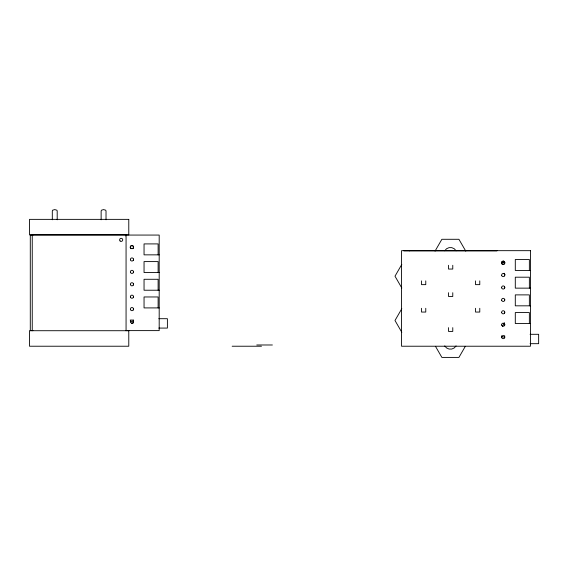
<?xml version="1.0" encoding="UTF-8"?>
<svg xmlns="http://www.w3.org/2000/svg" width="567" height="567" viewBox="0 0 567 567"><rect width="100%" height="100%" fill="white"/><g stroke="black" fill="none" stroke-linecap="round" stroke-linejoin="round"><path stroke-width="0.85" d="M133.514 259.388L133.458 259.062M133.507 271.877L133.458 271.473M133.507 284.287L133.458 283.883M133.507 296.697L133.458 296.293M133.507 309.107L133.458 308.703M133.507 321.517L133.458 321.113M504.758 275.073L504.708 274.669M504.758 287.483L504.708 287.079M504.758 299.893L504.708 299.489M504.758 312.304L504.708 311.9M504.758 324.714L504.708 324.31M504.758 337.124L504.708 336.72M130.261 247.311L130.318 246.886M501.512 262.918L501.568 262.493M133.295 247.836L133.458 247.46M133.295 260.246L133.458 259.87M133.295 272.656L133.458 272.28M133.295 285.066L133.458 284.691M133.295 297.477L133.458 297.101M133.295 309.887L133.458 309.511M133.295 322.297L133.458 321.921M504.545 263.442L504.701 263.067M504.545 275.853L504.701 275.477M504.545 288.263L504.701 287.887M504.545 300.673L504.701 300.297M504.545 313.076L504.701 312.708M504.545 325.486L504.701 325.111M504.545 337.897L504.701 337.521M401.812 264.385L394.993 276.2L401.812 288.015M401.812 308.682L394.993 320.497L401.812 332.305M435.059 251.096L441.877 239.288L458.93 239.288L465.748 251.096M465.323 346.338L458.93 357.408L441.877 357.408L435.484 346.338M502.405 326.401L504.531 322.708M32.943 235.064L30.292 235.064L30.292 330.618L32.943 330.618M125.647 235.064L159.192 235.064L159.192 330.618L125.647 330.618M403.491 250.472L497.309 250.472M403.895 250.869L405.561 250.869M406.029 250.869L440.757 250.869M441.218 250.869L459.568 250.869M460.028 250.869L494.757 250.869M495.218 250.869L496.912 250.869M159.192 254.852L144.046 254.852L144.046 243.909L158.122 243.909L158.122 254.852M501.639 262.663A1.559 1.559 0 0 1 503.857 261.252A1.559 1.559 0 0 1 504.198 263.861A1.559 1.559 0 0 1 501.689 263.067L501.639 262.663L504.758 262.663M530.443 270.459L515.297 270.459L515.297 259.516L529.365 259.516L529.365 270.459M159.192 272.536L144.046 272.536L144.046 261.593L158.122 261.593L158.122 272.536M530.443 288.142L515.297 288.142L515.297 277.199L529.365 277.199L529.365 288.142M159.192 290.226L144.046 290.226L144.046 279.283L158.122 279.283L158.122 290.226M530.443 305.826L515.297 305.826L515.297 294.883L529.365 294.883L529.365 305.826M159.192 307.909L144.046 307.909L144.046 296.966L158.122 296.966L158.122 307.909M158.831 318.697L167.4 318.697L167.4 328.08L158.831 328.08M131.353 323.282L133.117 323.282M530.443 323.516L515.297 323.516L515.297 312.573L529.365 312.573L529.365 323.516M530.081 334.303L538.65 334.303L538.65 343.68L530.081 343.68M256.759 344.984L272.387 344.984M232.151 346.224L261.465 346.224M503.149 261.274L503.574 261.33M131.905 245.667L132.331 245.724M504.106 273.244L504.963 274.726M503.198 261.167L503.198 262.663M479.774 280.878L479.774 284.641L475.522 284.641L475.522 280.878M479.774 308.292L479.774 312.056L475.522 312.056L475.522 308.292M452.771 265.285L452.771 269.049L448.518 269.049L448.518 265.285M452.771 292.707L452.771 296.47L448.518 296.47L448.518 292.707M452.771 327.648L452.771 331.411L448.518 331.411L448.518 327.648M425.767 280.878L425.767 284.641L421.522 284.641L421.522 280.878M425.767 308.292L425.767 312.056L421.522 312.056L421.522 308.292M409.445 250.472L409.445 250.869M126.065 330.717L126.065 234.965L32.248 234.965L32.248 330.717M106.022 219.79L106.022 211.179L105.767 210.229L103.577 209.592L101.387 210.229L101.132 211.179L101.132 219.79M57.196 219.79L57.196 211.179L56.941 210.229L54.751 209.592L52.561 210.229L52.306 211.179L52.306 219.79M444.726 250.777A6.556 6.556 0 0 1 456.081 250.777M456.081 345.92A6.556 6.556 0 0 1 444.726 345.92M504.736 335.898A1.644 1.644 0 0 1 501.568 335.898M502.723 264.505A1.644 1.644 0 0 1 501.809 261.975A1.644 1.644 0 0 1 504.495 261.975A1.644 1.644 0 0 1 503.574 264.505M133.55 319.866A1.644 1.644 0 0 1 131.905 321.51A1.644 1.644 0 0 1 130.261 319.866M130.481 248.133A1.644 1.644 0 0 1 131.083 245.887A1.644 1.644 0 0 1 133.33 246.489A1.644 1.644 0 0 1 132.728 248.736M131.083 248.736A1.644 1.644 0 0 1 130.743 248.474M125.661 235.27L125.661 235.773L125.661 235.27M128.78 219.365L29.505 219.365L29.505 234.866L128.78 234.866L128.78 219.365M530.443 250.671L401.542 250.671L401.542 346.224L530.443 346.224L530.443 250.671M128.78 330.717L29.505 330.717L29.505 346.224L128.78 346.224L128.78 330.717M501.682 275.413L501.639 275.073A1.559 1.559 0 0 1 503.857 273.663A1.559 1.559 0 0 1 504.198 276.271A1.559 1.559 0 0 1 501.689 275.477L501.689 275.477M501.682 287.823L501.639 287.483A1.559 1.559 0 0 1 503.857 286.066A1.559 1.559 0 0 1 504.198 288.681A1.559 1.559 0 0 1 501.689 287.887L501.682 287.823M501.682 300.234L501.639 299.893A1.559 1.559 0 0 1 503.857 298.476A1.559 1.559 0 0 1 504.198 301.084A1.559 1.559 0 0 1 501.689 300.297L501.682 300.234M501.682 312.644L501.639 312.304A1.559 1.559 0 0 1 503.857 310.886A1.559 1.559 0 0 1 504.198 313.494A1.559 1.559 0 0 1 501.689 312.708L501.682 312.644M501.682 325.054L501.639 324.714A1.559 1.559 0 0 1 503.857 323.296A1.559 1.559 0 0 1 504.198 325.905A1.559 1.559 0 0 1 501.689 325.118L501.682 325.054M501.682 337.464L501.639 337.124A1.559 1.559 0 0 1 503.857 335.707A1.559 1.559 0 0 1 504.198 338.315A1.559 1.559 0 0 1 501.689 337.528L501.682 337.464M130.438 247.403L130.389 247.056A1.559 1.559 0 0 1 132.607 245.646A1.559 1.559 0 0 1 132.954 248.254A1.559 1.559 0 0 1 130.445 247.46L130.445 247.46M130.438 259.814L130.389 259.466A1.559 1.559 0 0 1 132.607 258.056A1.559 1.559 0 0 1 132.954 260.664A1.559 1.559 0 0 1 130.445 259.87L130.445 259.87M130.438 272.224L130.389 271.877A1.559 1.559 0 0 1 132.607 270.466A1.559 1.559 0 0 1 132.954 273.074A1.559 1.559 0 0 1 130.445 272.28L130.445 272.28M130.438 284.627L130.389 284.287A1.559 1.559 0 0 1 132.607 282.876A1.559 1.559 0 0 1 132.954 285.485A1.559 1.559 0 0 1 130.445 284.691L130.445 284.691M130.438 297.037L130.389 296.697A1.559 1.559 0 0 1 132.607 295.287A1.559 1.559 0 0 1 132.954 297.895A1.559 1.559 0 0 1 130.445 297.101L130.438 297.037M130.438 309.447L130.389 309.107A1.559 1.559 0 0 1 132.607 307.69A1.559 1.559 0 0 1 132.954 310.305A1.559 1.559 0 0 1 130.445 309.511L130.438 309.447M130.438 321.858L130.389 321.517A1.559 1.559 0 0 1 132.607 320.1A1.559 1.559 0 0 1 132.954 322.708A1.559 1.559 0 0 1 130.445 321.921L130.438 321.858M120.076 240.954A1.552 1.552 0 0 0 122.67 240.259A1.552 1.552 0 0 0 120.771 238.36A1.552 1.552 0 0 0 120.076 240.954"/></g></svg>
